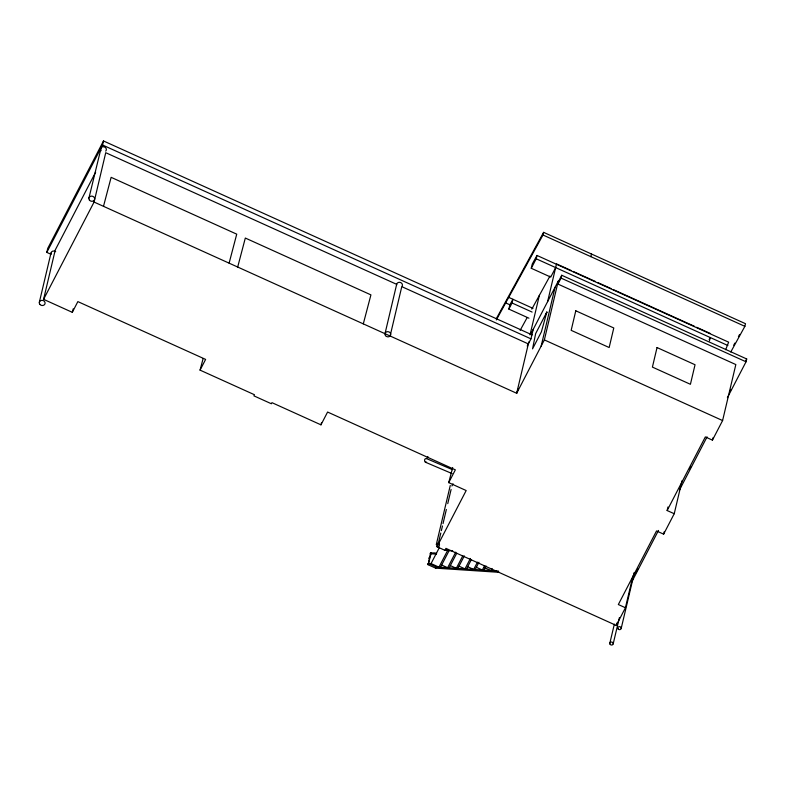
<?xml version="1.0" encoding="UTF-8"?>
<svg xmlns="http://www.w3.org/2000/svg" width="786" height="786" viewBox="0 0 786 786"><rect width="100%" height="100%" fill="white"/><g stroke="black" fill="none" stroke-linecap="round" stroke-linejoin="round"><path stroke-width="1.18" d="M431.219 553.059L430.522 552.872L428.174 564.643L431.219 553.059C428.262 553.727 433.42 552.224 436.633 553.275M428.527 564.436L427.918 564.319M436.358 544.325C439.178 551.939 441.663 538.96 436.358 544.325L450.26 485.502M55.698 251.667A2.918 2.574 13.3 0 0 51.139 254.35L46.796 252.385L47.759 248.347L103.497 140.959L532.161 334.915M39.32 302.374L50.992 253.013M452.707 550.839L444.925 550.328L437.006 546.742L466.177 490.543L448.718 482.633L455.349 469.851L327.595 412.041L320.963 424.833L271.956 402.658L271.386 403.758L253.888 395.849L254.468 394.739L200.057 370.127L205.618 359.408L77.863 301.608L72.302 312.327L43.584 299.328L55.256 249.968L95.646 172.154M88.906 198.141L101.198 147.591A2.918 2.574 13.3 0 1 105.285 147.434A2.918 2.574 13.3 0 1 105.697 151.099M46.796 252.385L102.544 145.007L103.497 140.959M43.584 299.328L94.074 202.061L105.737 152.7L396.665 284.335L385.002 333.696M390.111 336.005L401.784 286.644L528.339 343.914M438.018 544.796L440.799 533.026M441.359 530.678L442.469 525.972M443.029 523.614L446.36 509.505M447.755 503.62L451.085 489.501M508.866 309.104L509.878 304.801L512.914 299.279L512.04 302.993L508.866 309.104L528.949 318.192M555.663 267.584L550.731 277.085L531.267 268.281L532.269 264.027L536.985 255.45L728.651 342.175L725.675 349.721M531.267 268.281L536.199 258.781L536.985 255.45M496.33 319.941L542.979 234.994L543.607 232.351L745.492 323.694L744.873 326.337L730.774 352M530.01 334.895L539.363 295.369M528.821 341.89L516.667 393.265L94.074 202.061M527.219 346.076L530.963 338.854L533.203 329.393M547.606 301.627L556.527 263.89L570.99 270.433M541.161 346.095L555.063 287.273M518.416 388.765L516.667 393.265L544.364 339.916L558.266 281.093L557.952 284.08L735.834 364.566L722.599 420.559L712.43 440.14L705.337 436.928L667.137 510.527L674.231 513.73L663.63 534.156L656.536 530.943L618.336 604.542L625.43 607.745L616.253 625.44L445.937 548.373L444.925 550.328M557.952 284.08L561.057 278.097L561.725 275.267L746.7 358.966L746.032 361.796L727.394 397.696M590.866 256.658L591.485 254.016M609.838 643.194L614.347 624.133M616.253 625.44L616.813 623.052M613.188 643.852L619.388 617.649M625.43 607.745L632.956 575.902M621.186 628.456L634.42 572.473A1.71 1.503 13.3 0 1 634.056 573.161M667.137 510.527L667.972 506.98M663.63 534.156L664.19 531.798M709.453 340.849L710.23 337.528L709.139 339.631M674.231 513.73L682.042 480.708M712.43 440.14L712.99 437.782M546.86 312.013L541.407 331.81L532.544 348.876L535.649 333.608L546.86 312.013L546.152 313.84L546.634 312.926M72.302 312.327L73.216 308.839M103.497 206.325L111.131 177.331L236.733 234.159L229.109 263.153M200.057 370.127L203.112 358.534M237.686 267.043L245.32 238.05L370.923 294.878L363.299 323.871M320.963 424.833L321.572 422.514M448.718 482.633L452.677 467.562M427.898 456.519L426.808 458.719L452.451 469.664M451.921 485.974L453.05 483.803M530.727 334.158L558.266 281.093M558.62 281.25L561.725 275.267M445.633 549.611L447.607 550.505L438.971 567.158L431.052 563.572L428.36 563.395L427.751 564.564L435.67 568.15L499.326 572.346M431.052 563.572L439.158 547.96M435.67 568.15L436.279 566.981L498.511 571.088M440.484 567.256L449.13 550.603M455.752 552.116L447.647 567.728L441.703 565.046M449.16 567.826L456.725 553.256M462.807 555.81L456.322 568.298L450.378 565.615M457.835 568.396L464.32 555.908M470.401 558.463L464.998 568.877L459.063 566.185M466.511 568.976L471.374 559.603M477.456 562.157L473.673 569.447L467.739 566.755M475.186 569.545L478.969 562.265M484.51 565.851L482.349 570.017L476.414 567.335M483.862 570.115L486.023 565.959M492.105 568.514L491.024 570.587L484.097 567.453M635.452 573.279L637.711 568.926M689.666 468.839L690.796 466.668M729.762 391.605L730.892 389.424M745.57 361.138L746.7 358.966M631.394 582.642L658.501 530.422M679.399 490.169L707.066 436.859M496.271 318.752L543.607 232.351M733.692 345.231L734.871 343.079M738.418 336.614L739.597 334.463M520.155 330.326L527.141 317.613M531.798 309.134L549.964 276.053M426.572 462.139C423.88 463.298 423.851 457.737 426.533 458.602M430.306 553.727L436.417 554.13M437.006 546.742L438.804 546.86M425.423 462.217L452.058 473.575M542.979 234.994L744.873 326.337M573.21 271.445L595.454 281.506M597.674 282.508L611.027 288.55M613.247 289.553L694.421 326.288M696.651 327.29L709.994 333.333M536.199 258.781L727.865 345.506M561.057 278.097L746.032 361.796M508.719 297.373L532.996 308.358M512.04 302.993L532.122 312.071M505.683 302.905L509.878 304.801M544.364 339.916L722.599 420.559M102.544 145.007L530.963 338.854M428.36 563.395L436.279 566.981M101.089 150.735A2.918 2.574 13.3 0 1 100.579 148.78M396.645 285.004A2.918 2.574 13.3 0 1 399.995 282.361A2.918 2.574 13.3 0 1 402.177 286.094M429.058 558.178L429.461 557.608L429.058 558.178M575.784 310.784L571.167 330.336L609.16 347.53L613.787 327.978L575.784 310.784M657.037 347.55L652.409 367.101L690.413 384.295L695.04 364.743L657.037 347.55M385.504 335.642A2.918 2.574 13.3 0 0 390.514 335.455A2.918 2.574 13.3 0 0 387.577 331.663A2.918 2.574 13.3 0 0 385.504 335.642M610.133 644.343A1.71 1.503 13.3 0 0 613.06 644.225A1.71 1.503 13.3 0 0 611.341 642.015A1.71 1.503 13.3 0 0 610.133 644.343M618.13 628.947A1.71 1.503 13.3 0 0 621.058 628.829A1.71 1.503 13.3 0 0 619.339 626.619A1.71 1.503 13.3 0 0 618.13 628.947M39.831 304.329A2.918 2.574 13.3 0 0 44.841 304.133A2.918 2.574 13.3 0 0 41.904 300.35A2.918 2.574 13.3 0 0 39.831 304.329M89.417 200.096A2.918 2.574 13.3 0 0 94.428 199.899A2.918 2.574 13.3 0 0 91.49 196.117A2.918 2.574 13.3 0 0 89.417 200.096"/></g></svg>
